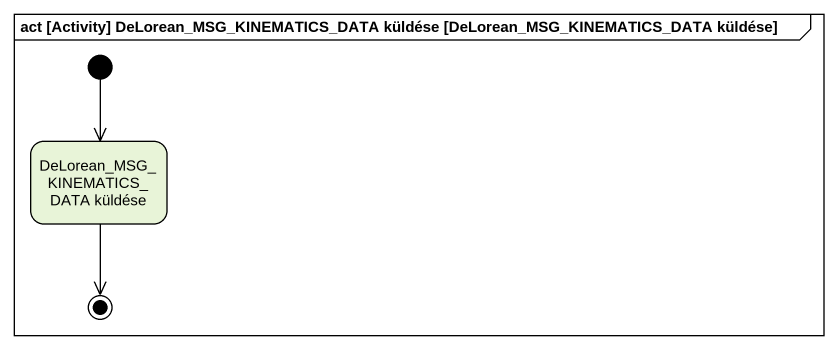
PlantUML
@startuml
mainframe act [Activity] DeLorean_MSG_KINEMATICS_DATA küldése [DeLorean_MSG_KINEMATICS_DATA küldése]
hide empty description
state "DeLorean_MSG_KINEMATICS_DATA küldése" as DeLorean_MSG_KINEMATICS
[*] --> DeLorean_MSG_KINEMATICS
DeLorean_MSG_KINEMATICS --> [*]
@enduml
